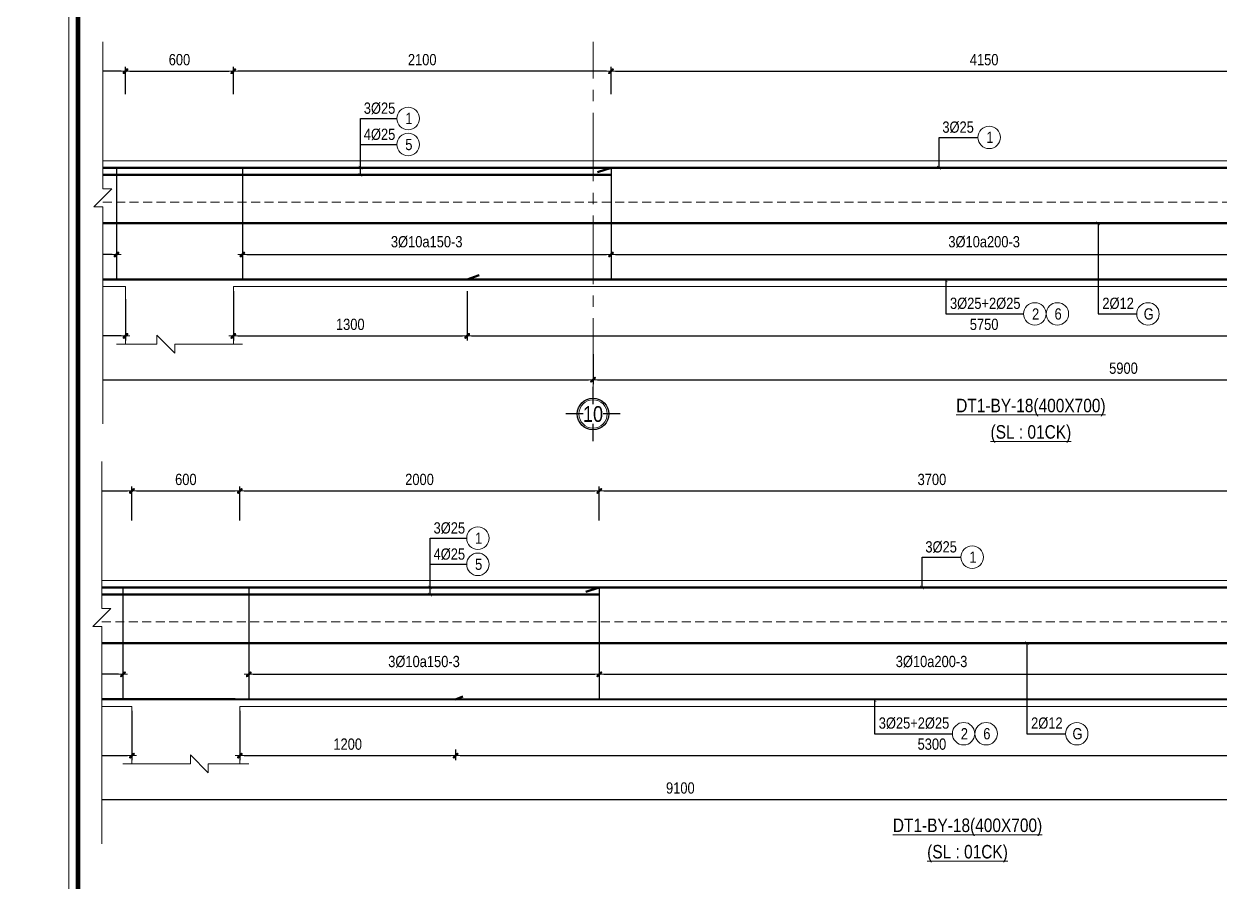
# Model space of a CAD drawing. Header units: millimetres. Extents: x 397144 to 8960116, y 345581 to 674207.
# Drawn here: x 4997399 to 5004051, y 633111 to 637882 of the extents above; entities that cross this region are included whole.
import ezdxf
from ezdxf.enums import TextEntityAlignment as Align
from ezdxf.xclip import XClip

# ---------------------------------------------------------------- set-up
doc = ezdxf.new("R2010")
doc.units = ezdxf.units.MM
doc.header["$XCLIPFRAME"] = 0
doc.header["$PDSIZE"] = -10
doc.linetypes.add('CENTER2', pattern=[28.575, 19.05, -3.175, 3.175, -3.175])
doc.linetypes.add('HIDDEN', pattern=[0.375, 0.25, -0.125])
doc.layers.get('0').update_dxf_attribs({"linetype": 'CONTINUOUS'})
doc.layers.get('Defpoints').update_dxf_attribs({"color": 12, "linetype": 'CONTINUOUS'})
for name, color, linetype, lineweight in [('2', 2, 'CONTINUOUS', 20), ('CDAI', 8, 'CONTINUOUS', 30), ('CTHEP', 2, 'CONTINUOUS', 50), ('DBAO', 3, 'CONTINUOUS', 20), ('DGIONG', 4, 'CONTINUOUS', 13), ('KTH', 150, 'CONTINUOUS', 5), ('Net khuat', 8, 'HIDDEN', 13), ('STICK', 1, 'CONTINUOUS', 9), ('TEXT', 7, 'CONTINUOUS', 15)]:
    doc.layers.add(name, color=color, linetype=linetype, lineweight=lineweight)
doc.layers.add('8', color=8, linetype='CONTINUOUS')
doc.styles.add('HELVECONDENSE', font='VHELVCN_0.TTF')
doc.styles.add('Star-HelCon', font='VHELVCN_0.TTF')
doc.styles.add('TTP-HelCon', font='VHELVCN_0.TTF')
doc.styles.add('VNI-HELVE-CONDENSE', font='VHELVCN_0.TTF')
doc.dimstyles.new('kc-25', dxfattribs={"dimtxt": 62.5, "dimasz": 20, "dimexe": 20, "dimexo": 50, "dimgap": 25, "dimtad": 3, "dimdec": 0, "dimzin": 0, "dimdsep": 46, "dimtxsty": 'VNI-HELVE-CONDENSE', "dimblk": 'DIM', "dimcen": 2.5, "dimclrd": 256, "dimclre": 154, "dimclrt": 7, "dimaunit": 1, "dimadec": 0, "dimazin": 0, "dimtfac": 1, "dimtdec": 0, "dimtix": 1, "dimtmove": 0, "dimatfit": 3, "dimldrblk": 'DOT', "dimfxl": 1, "dimtolj": 1, "dimtzin": 0, "dimarcsym": 0})
doc.dimstyles.new('TTP-25', dxfattribs={"dimscale": 25, "dimtxt": 2.5, "dimasz": 1, "dimexe": 1, "dimexo": 1, "dimgap": 0.09, "dimtad": 0, "dimdec": 4, "dimrnd": 5, "dimzin": 9, "dimdsep": 46, "dimtxsty": 'TTP-HelCon', "dimblk": 'Stick1', "dimcen": 0.09, "dimdle": 1.5, "dimclrd": 256, "dimclre": 256, "dimclrt": 7, "dimadec": 0, "dimazin": 0, "dimtfac": 1, "dimtdec": 4, "dimtmove": 0, "dimatfit": 3, "dimldrblk": '_ArchTick1', "dimfxl": 1, "dimtvp": 1, "dimtolj": 1, "dimtzin": 0, "dimarcsym": 0})

# ---------------------------------------------------------------- blocks, each defined once
blk = doc.blocks.new('Stick1')
at = {"layer": 'STICK'}
h = blk.add_hatch(color=256, dxfattribs=at)
edge = h.paths.add_edge_path()
edge.add_line((0.3, 0.5), (-0.5, -0.3))
edge.add_arc((-0.4, -0.4), 0.141, 135, 315)
edge.add_line((-0.3, -0.5), (0.5, 0.3))
edge.add_arc((0.4, 0.4), 0.141, 315, 495)
blk.add_line((1, 0), (-1, 0), dxfattribs=at)
blk.add_lwpolyline([(0.3, 0.5), (-0.5, -0.3, 1), (-0.3, -0.5), (0.5, 0.3, 1), (0.3, 0.5, 1)], format="xyb", dxfattribs=at)
blk = doc.blocks.new('*D8198')
at = {"layer": 'Defpoints', "color": 0, "transparency": 16777216}
for p in [(5172634.6, 547541.2), (5170635.6, 547352.2), (5172634.6, 547352.2)]:
    blk.add_point(p, dxfattribs=at)
at = {"layer": 'KTH', "lineweight": -2, "transparency": 16777216}
for p, q in [((5170635.6, 547377.2), (5170635.6, 547566.2)), ((5170660.6, 547541.2), (5172609.6, 547541.2)), ((5172634.6, 547377.2), (5172634.6, 547566.2))]:
    blk.add_line(p, q, dxfattribs=at)
at = {"layer": 'KTH', "lineweight": -2, "transparency": 16777216, "xscale": 25, "yscale": 25, "zscale": 25, "rotation": 180}
blk.add_blockref('Stick1', (5170635.6, 547541.2), dxfattribs=at)
at = {"layer": 'KTH', "lineweight": -2, "transparency": 16777216, "xscale": 25, "yscale": 25, "zscale": 25}
blk.add_blockref('Stick1', (5172634.6, 547541.2), dxfattribs=at)
at = {"layer": 'KTH', "color": 7, "transparency": 16777216, "insert": (5171635.1, 547605), "char_height": 62.5, "attachment_point": 5, "style": 'TTP-HelCon'}
blk.add_mtext('\\A1;2000', dxfattribs=at)
blk = doc.blocks.new('_ArchTick1')
at = {"color": 0, "const_width": 3.81}
blk.add_lwpolyline([(-12.7, -12.7), (12.7, 12.7)], dxfattribs=at)
blk = doc.blocks.new('*D8199')
at = {"layer": 'Defpoints', "color": 0, "transparency": 16777216}
for p in [(5168030.6, 546596.2), (5169985.6, 546579.7), (5168030.6, 546522.2)]:
    blk.add_point(p, dxfattribs=at)
at = {"layer": 'KTH', "lineweight": -2, "transparency": 16777216}
for p, q in [((5168030.6, 546571.2), (5168030.6, 546497.2)), ((5169985.6, 546554.7), (5169985.6, 546497.2)), ((5169960.6, 546522.2), (5168055.6, 546522.2))]:
    blk.add_line(p, q, dxfattribs=at)
at = {"layer": 'KTH', "lineweight": -2, "transparency": 16777216, "xscale": 25, "yscale": 25, "zscale": 25, "rotation": 180}
blk.add_blockref('Stick1', (5168030.6, 546522.2), dxfattribs=at)
at = {"layer": 'KTH', "lineweight": -2, "transparency": 16777216, "xscale": 25, "yscale": 25, "zscale": 25}
blk.add_blockref('Stick1', (5169985.6, 546522.2), dxfattribs=at)
at = {"layer": 'KTH', "color": 7, "transparency": 16777216, "insert": (5169008.1, 546592.1), "char_height": 62.5, "attachment_point": 5, "style": 'TTP-HelCon'}
blk.add_mtext('\\A1;3Þ10a150-3', dxfattribs=at)
blk = doc.blocks.new('*D8200')
at = {"layer": 'Defpoints', "color": 0, "transparency": 16777216}
for p in [(5170685.6, 546579.7), (5172634.6, 546596.2), (5172634.6, 546522.2)]:
    blk.add_point(p, dxfattribs=at)
at = {"layer": 'KTH', "lineweight": -2, "transparency": 16777216}
for p, q in [((5170685.6, 546554.7), (5170685.6, 546497.2)), ((5172634.6, 546571.2), (5172634.6, 546497.2)), ((5170710.6, 546522.2), (5172609.6, 546522.2))]:
    blk.add_line(p, q, dxfattribs=at)
at = {"layer": 'KTH', "lineweight": -2, "transparency": 16777216, "xscale": 25, "yscale": 25, "zscale": 25, "rotation": 180}
blk.add_blockref('Stick1', (5170685.6, 546522.2), dxfattribs=at)
at = {"layer": 'KTH', "lineweight": -2, "transparency": 16777216, "xscale": 25, "yscale": 25, "zscale": 25}
blk.add_blockref('Stick1', (5172634.6, 546522.2), dxfattribs=at)
at = {"layer": 'KTH', "color": 7, "transparency": 16777216, "insert": (5171660.1, 546592.1), "char_height": 62.5, "attachment_point": 5, "style": 'TTP-HelCon'}
blk.add_mtext('\\A1;3Þ10a150-3', dxfattribs=at)
blk = doc.blocks.new('DIM')
h = blk.add_hatch(color=1)
h.paths.add_polyline_path([(0.49, 0.29, 1), (0.29, 0.49), (-0.19, 0), (0.19, 0)])
h.paths.add_polyline_path([(0.19, 0), (-0.19, 0), (-0.49, -0.29, 1), (-0.29, -0.49)])
at = {"color": 9}
for p, q in [((-0.19, 0), (-1.5, 0)), ((0.19, 0), (1.5, 0))]:
    blk.add_line(p, q, dxfattribs=at)
at = {"color": 1}
for p, q in [((-0.49, -0.29), (0.29, 0.49)), ((-0.29, -0.49), (0.49, 0.29)), ((-0.19, 0), (0.19, 0))]:
    blk.add_line(p, q, dxfattribs=at)
blk.add_arc((-0.39, -0.39), 0.138, 135, 315, dxfattribs=at)
blk = doc.blocks.new('*D8209')
at = {"layer": 'Defpoints', "color": 0, "transparency": 16777216}
for p in [(5170035.6, 547541.2), (5168034.6, 547352.2), (5170035.6, 547352.2)]:
    blk.add_point(p, dxfattribs=at)
at = {"layer": 'KTH', "lineweight": -2, "transparency": 16777216}
for p, q in [((5168034.6, 547377.2), (5168034.6, 547566.2)), ((5168059.6, 547541.2), (5170010.6, 547541.2)), ((5170035.6, 547377.2), (5170035.6, 547566.2))]:
    blk.add_line(p, q, dxfattribs=at)
at = {"layer": 'KTH', "lineweight": -2, "transparency": 16777216, "xscale": 25, "yscale": 25, "zscale": 25, "rotation": 180}
blk.add_blockref('Stick1', (5168034.6, 547541.2), dxfattribs=at)
at = {"layer": 'KTH', "lineweight": -2, "transparency": 16777216, "xscale": 25, "yscale": 25, "zscale": 25}
blk.add_blockref('Stick1', (5170035.6, 547541.2), dxfattribs=at)
at = {"layer": 'KTH', "color": 7, "transparency": 16777216, "insert": (5169035.1, 547605), "char_height": 62.5, "attachment_point": 5, "style": 'TTP-HelCon'}
blk.add_mtext('\\A1;2000', dxfattribs=at)
blk = doc.blocks.new('*D8212')
at = {"layer": 'Defpoints', "color": 0, "transparency": 16777216}
for p in [(5170635.6, 547541.2), (5170035.6, 547377.2), (5170635.6, 547352.2)]:
    blk.add_point(p, dxfattribs=at)
at = {"layer": 'KTH', "lineweight": -2, "transparency": 16777216}
for p, q in [((5170035.6, 547402.2), (5170035.6, 547566.2)), ((5170060.6, 547541.2), (5170610.6, 547541.2)), ((5170635.6, 547377.2), (5170635.6, 547566.2))]:
    blk.add_line(p, q, dxfattribs=at)
at = {"layer": 'KTH', "lineweight": -2, "transparency": 16777216, "xscale": 25, "yscale": 25, "zscale": 25, "rotation": 180}
blk.add_blockref('Stick1', (5170035.6, 547541.2), dxfattribs=at)
at = {"layer": 'KTH', "lineweight": -2, "transparency": 16777216, "xscale": 25, "yscale": 25, "zscale": 25}
blk.add_blockref('Stick1', (5170635.6, 547541.2), dxfattribs=at)
at = {"layer": 'KTH', "color": 7, "transparency": 16777216, "insert": (5170335.6, 547605), "char_height": 62.5, "attachment_point": 5, "style": 'TTP-HelCon'}
blk.add_mtext('\\A1;600', dxfattribs=at)
blk = doc.blocks.new('*D8215')
at = {"layer": 'Defpoints', "color": 0, "transparency": 16777216}
for p in [(5168635.6, 546343.8), (5170035.6, 546343.8), (5170035.6, 546069.6)]:
    blk.add_point(p, dxfattribs=at)
at = {"layer": 'KTH', "lineweight": -2, "transparency": 16777216}
for p, q in [((5168635.6, 546318.8), (5168635.6, 546044.6)), ((5170035.6, 546318.8), (5170035.6, 546044.6)), ((5168660.6, 546069.6), (5170010.6, 546069.6))]:
    blk.add_line(p, q, dxfattribs=at)
at = {"layer": 'KTH', "lineweight": -2, "transparency": 16777216, "xscale": 25, "yscale": 25, "zscale": 25, "rotation": 180}
blk.add_blockref('Stick1', (5168635.6, 546069.6), dxfattribs=at)
at = {"layer": 'KTH', "lineweight": -2, "transparency": 16777216, "xscale": 25, "yscale": 25, "zscale": 25}
blk.add_blockref('Stick1', (5170035.6, 546069.6), dxfattribs=at)
at = {"layer": 'KTH', "color": 7, "transparency": 16777216, "insert": (5169335.6, 546133.4), "char_height": 62.5, "attachment_point": 5, "style": 'TTP-HelCon'}
blk.add_mtext('\\A1;1400', dxfattribs=at)
blk = doc.blocks.new('*D1235')
at = {"layer": 'Defpoints', "color": 0, "transparency": 16777216}
for p in [(5170635.6, 546343.8), (5171835.6, 546129.5), (5171835.6, 546069.6)]:
    blk.add_point(p, dxfattribs=at)
at = {"layer": 'KTH', "lineweight": -2, "transparency": 16777216}
for p, q in [((5170635.6, 546318.8), (5170635.6, 546044.6)), ((5170660.6, 546069.6), (5171810.6, 546069.6)), ((5171835.6, 546104.5), (5171835.6, 546044.6))]:
    blk.add_line(p, q, dxfattribs=at)
at = {"layer": 'KTH', "lineweight": -2, "transparency": 16777216, "xscale": 25, "yscale": 25, "zscale": 25, "rotation": 180}
blk.add_blockref('Stick1', (5170635.6, 546069.6), dxfattribs=at)
at = {"layer": 'KTH', "lineweight": -2, "transparency": 16777216, "xscale": 25, "yscale": 25, "zscale": 25}
blk.add_blockref('Stick1', (5171835.6, 546069.6), dxfattribs=at)
at = {"layer": 'KTH', "color": 7, "transparency": 16777216, "insert": (5171235.6, 546133.4), "char_height": 62.5, "attachment_point": 5, "style": 'TTP-HelCon'}
blk.add_mtext('\\A1;1200', dxfattribs=at)
blk = doc.blocks.new('*D8226')
at = {"layer": 'Defpoints', "color": 0, "transparency": 16777216}
for p in [(5176334.6, 547541.2), (5172634.6, 547352.2), (5176334.6, 547352.2)]:
    blk.add_point(p, dxfattribs=at)
at = {"layer": 'KTH', "lineweight": -2, "transparency": 16777216}
for p, q in [((5172634.6, 547377.2), (5172634.6, 547566.2)), ((5172659.6, 547541.2), (5176309.6, 547541.2)), ((5176334.6, 547377.2), (5176334.6, 547566.2))]:
    blk.add_line(p, q, dxfattribs=at)
at = {"layer": 'KTH', "lineweight": -2, "transparency": 16777216, "xscale": 25, "yscale": 25, "zscale": 25, "rotation": 180}
blk.add_blockref('Stick1', (5172634.6, 547541.2), dxfattribs=at)
at = {"layer": 'KTH', "lineweight": -2, "transparency": 16777216, "xscale": 25, "yscale": 25, "zscale": 25}
blk.add_blockref('Stick1', (5176334.6, 547541.2), dxfattribs=at)
at = {"layer": 'KTH', "color": 7, "transparency": 16777216, "insert": (5174484.6, 547605), "char_height": 62.5, "attachment_point": 5, "style": 'TTP-HelCon'}
blk.add_mtext('\\A1;3700', dxfattribs=at)
blk = doc.blocks.new('*D8232')
at = {"layer": 'Defpoints', "color": 0, "transparency": 16777216}
for p in [(5172634.6, 546662.3), (5176330.6, 546662.2), (5176330.6, 546522.2)]:
    blk.add_point(p, dxfattribs=at)
at = {"layer": 'KTH', "lineweight": -2, "transparency": 16777216}
for p, q in [((5172634.6, 546637.3), (5172634.6, 546497.2)), ((5176330.6, 546637.2), (5176330.6, 546497.2)), ((5172659.6, 546522.2), (5176305.6, 546522.2))]:
    blk.add_line(p, q, dxfattribs=at)
at = {"layer": 'KTH', "lineweight": -2, "transparency": 16777216, "xscale": 25, "yscale": 25, "zscale": 25, "rotation": 180}
blk.add_blockref('Stick1', (5172634.6, 546522.2), dxfattribs=at)
at = {"layer": 'KTH', "lineweight": -2, "transparency": 16777216, "xscale": 25, "yscale": 25, "zscale": 25}
blk.add_blockref('Stick1', (5176330.6, 546522.2), dxfattribs=at)
at = {"layer": 'KTH', "color": 7, "transparency": 16777216, "insert": (5174482.6, 546592.1), "char_height": 62.5, "attachment_point": 5, "style": 'TTP-HelCon'}
blk.add_mtext('\\A1;3Þ10a200-3', dxfattribs=at)
blk = doc.blocks.new('*D1236')
at = {"layer": 'Defpoints', "color": 0, "transparency": 16777216}
for p in [(5168535.6, 546023.8), (5177635.6, 546023.8), (5177635.6, 545825.8)]:
    blk.add_point(p, dxfattribs=at)
at = {"layer": 'KTH', "lineweight": -2, "transparency": 16777216}
for p, q in [((5168535.6, 545998.8), (5168535.6, 545800.8)), ((5177635.6, 545998.8), (5177635.6, 545800.8)), ((5168560.6, 545825.8), (5177610.6, 545825.8))]:
    blk.add_line(p, q, dxfattribs=at)
at = {"layer": 'KTH', "lineweight": -2, "transparency": 16777216, "xscale": 25, "yscale": 25, "zscale": 25, "rotation": 180}
blk.add_blockref('Stick1', (5168535.6, 545825.8), dxfattribs=at)
at = {"layer": 'KTH', "lineweight": -2, "transparency": 16777216, "xscale": 25, "yscale": 25, "zscale": 25}
blk.add_blockref('Stick1', (5177635.6, 545825.8), dxfattribs=at)
at = {"layer": 'KTH', "color": 7, "transparency": 16777216, "insert": (5173085.6, 545889.6), "char_height": 62.5, "attachment_point": 5, "style": 'TTP-HelCon'}
blk.add_mtext('\\A1;9100', dxfattribs=at)
blk = doc.blocks.new('*D8241')
at = {"layer": 'Defpoints', "color": 0, "transparency": 16777216}
for p in [(5171835.6, 546129.5), (5177133.6, 546104.5), (5177133.6, 546069.6)]:
    blk.add_point(p, dxfattribs=at)
at = {"layer": 'KTH', "lineweight": -2, "transparency": 16777216}
for p, q in [((5171835.6, 546104.5), (5171835.6, 546044.6)), ((5171860.6, 546069.6), (5177108.6, 546069.6)), ((5177133.6, 546079.5), (5177133.6, 546044.6))]:
    blk.add_line(p, q, dxfattribs=at)
at = {"layer": 'KTH', "lineweight": -2, "transparency": 16777216, "xscale": 25, "yscale": 25, "zscale": 25, "rotation": 180}
blk.add_blockref('Stick1', (5171835.6, 546069.6), dxfattribs=at)
at = {"layer": 'KTH', "lineweight": -2, "transparency": 16777216, "xscale": 25, "yscale": 25, "zscale": 25}
blk.add_blockref('Stick1', (5177133.6, 546069.6), dxfattribs=at)
at = {"layer": 'KTH', "color": 7, "transparency": 16777216, "insert": (5174484.6, 546133.4), "char_height": 62.5, "attachment_point": 5, "style": 'TTP-HelCon'}
blk.add_mtext('\\A1;5300', dxfattribs=at)
blk = doc.blocks.new('*D8250')
at = {"layer": 'Defpoints', "color": 0, "transparency": 16777216}
for p in [(5151835.6, 546662.3), (5153785.6, 546579.7), (5151835.6, 546522.3)]:
    blk.add_point(p, dxfattribs=at)
at = {"layer": 'KTH', "lineweight": -2, "transparency": 16777216}
for p, q in [((5151835.6, 546637.3), (5151835.6, 546497.3)), ((5153785.6, 546554.7), (5153785.6, 546497.3)), ((5153760.6, 546522.3), (5151860.6, 546522.3))]:
    blk.add_line(p, q, dxfattribs=at)
at = {"layer": 'KTH', "lineweight": -2, "transparency": 16777216, "xscale": 25, "yscale": 25, "zscale": 25, "rotation": 180}
blk.add_blockref('Stick1', (5151835.6, 546522.3), dxfattribs=at)
at = {"layer": 'KTH', "lineweight": -2, "transparency": 16777216, "xscale": 25, "yscale": 25, "zscale": 25}
blk.add_blockref('Stick1', (5153785.6, 546522.3), dxfattribs=at)
at = {"layer": 'KTH', "color": 7, "transparency": 16777216, "insert": (5152810.6, 546592.2), "char_height": 62.5, "attachment_point": 5, "style": 'TTP-HelCon'}
blk.add_mtext('\\A1;3Þ10a150-3', dxfattribs=at)
blk = doc.blocks.new('*D8251')
at = {"layer": 'Defpoints', "color": 0, "transparency": 16777216}
for p in [(5156535.6, 546662.3), (5154485.6, 546579.7), (5156535.6, 546522.3)]:
    blk.add_point(p, dxfattribs=at)
at = {"layer": 'KTH', "lineweight": -2, "transparency": 16777216}
for p, q in [((5156535.6, 546637.3), (5156535.6, 546497.3)), ((5154485.6, 546554.7), (5154485.6, 546497.3)), ((5154510.6, 546522.3), (5156510.6, 546522.3))]:
    blk.add_line(p, q, dxfattribs=at)
at = {"layer": 'KTH', "lineweight": -2, "transparency": 16777216, "xscale": 25, "yscale": 25, "zscale": 25, "rotation": 180}
blk.add_blockref('Stick1', (5154485.6, 546522.3), dxfattribs=at)
at = {"layer": 'KTH', "lineweight": -2, "transparency": 16777216, "xscale": 25, "yscale": 25, "zscale": 25}
blk.add_blockref('Stick1', (5156535.6, 546522.3), dxfattribs=at)
at = {"layer": 'KTH', "color": 7, "transparency": 16777216, "insert": (5155510.6, 546592.2), "char_height": 62.5, "attachment_point": 5, "style": 'TTP-HelCon'}
blk.add_mtext('\\A1;3Þ10a150-3', dxfattribs=at)
blk = doc.blocks.new('*D8252')
at = {"layer": 'Defpoints', "color": 0, "transparency": 16777216}
for p in [(5154435.6, 547541.2), (5154435.6, 547388.1), (5156535.6, 547388.1)]:
    blk.add_point(p, dxfattribs=at)
at = {"layer": 'KTH', "lineweight": -2, "transparency": 16777216}
for p, q in [((5154435.6, 547413.1), (5154435.6, 547566.2)), ((5156510.6, 547541.2), (5154460.6, 547541.2)), ((5156535.6, 547413.1), (5156535.6, 547566.2))]:
    blk.add_line(p, q, dxfattribs=at)
at = {"layer": 'KTH', "lineweight": -2, "transparency": 16777216, "xscale": 25, "yscale": 25, "zscale": 25, "rotation": 180}
blk.add_blockref('Stick1', (5154435.6, 547541.2), dxfattribs=at)
at = {"layer": 'KTH', "lineweight": -2, "transparency": 16777216, "xscale": 25, "yscale": 25, "zscale": 25}
blk.add_blockref('Stick1', (5156535.6, 547541.2), dxfattribs=at)
at = {"layer": 'KTH', "color": 7, "transparency": 16777216, "insert": (5155485.6, 547605.1), "char_height": 62.5, "attachment_point": 5, "style": 'TTP-HelCon'}
blk.add_mtext('\\A1;2100', dxfattribs=at)
blk = doc.blocks.new('*D8253')
at = {"layer": 'Defpoints', "color": 0, "transparency": 16777216}
for p in [(5154435.6, 547541.2), (5153835.6, 547388.1), (5154435.6, 547388.1)]:
    blk.add_point(p, dxfattribs=at)
at = {"layer": 'KTH', "lineweight": -2, "transparency": 16777216}
for p, q in [((5153835.6, 547413.1), (5153835.6, 547566.2)), ((5153860.6, 547541.2), (5154410.6, 547541.2)), ((5154435.6, 547413.1), (5154435.6, 547566.2))]:
    blk.add_line(p, q, dxfattribs=at)
at = {"layer": 'KTH', "lineweight": -2, "transparency": 16777216, "xscale": 25, "yscale": 25, "zscale": 25, "rotation": 180}
blk.add_blockref('Stick1', (5153835.6, 547541.2), dxfattribs=at)
at = {"layer": 'KTH', "lineweight": -2, "transparency": 16777216, "xscale": 25, "yscale": 25, "zscale": 25}
blk.add_blockref('Stick1', (5154435.6, 547541.2), dxfattribs=at)
at = {"layer": 'KTH', "color": 7, "transparency": 16777216, "insert": (5154135.6, 547605.1), "char_height": 62.5, "attachment_point": 5, "style": 'TTP-HelCon'}
blk.add_mtext('\\A1;600', dxfattribs=at)
blk = doc.blocks.new('*D8254')
at = {"layer": 'Defpoints', "color": 0, "transparency": 16777216}
for p in [(5154435.6, 546343.8), (5155735.6, 546343.8), (5155735.6, 546069.6)]:
    blk.add_point(p, dxfattribs=at)
at = {"layer": 'KTH', "lineweight": -2, "transparency": 16777216}
for p, q in [((5154435.6, 546318.8), (5154435.6, 546044.6)), ((5155735.6, 546318.8), (5155735.6, 546044.6)), ((5154460.6, 546069.6), (5155710.6, 546069.6))]:
    blk.add_line(p, q, dxfattribs=at)
at = {"layer": 'KTH', "lineweight": -2, "transparency": 16777216, "xscale": 25, "yscale": 25, "zscale": 25, "rotation": 180}
blk.add_blockref('Stick1', (5154435.6, 546069.6), dxfattribs=at)
at = {"layer": 'KTH', "lineweight": -2, "transparency": 16777216, "xscale": 25, "yscale": 25, "zscale": 25}
blk.add_blockref('Stick1', (5155735.6, 546069.6), dxfattribs=at)
at = {"layer": 'KTH', "color": 7, "transparency": 16777216, "insert": (5155085.6, 546133.4), "char_height": 62.5, "attachment_point": 5, "style": 'TTP-HelCon'}
blk.add_mtext('\\A1;1300', dxfattribs=at)
blk = doc.blocks.new('*D8255')
at = {"layer": 'Defpoints', "color": 0, "transparency": 16777216}
for p in [(5152535.6, 546318.4), (5153835.6, 546298.1), (5152535.6, 546069.6)]:
    blk.add_point(p, dxfattribs=at)
at = {"layer": 'KTH', "lineweight": -2, "transparency": 16777216}
for p, q in [((5152535.6, 546293.4), (5152535.6, 546044.6)), ((5153835.6, 546273.1), (5153835.6, 546044.6)), ((5153810.6, 546069.6), (5152560.6, 546069.6))]:
    blk.add_line(p, q, dxfattribs=at)
at = {"layer": 'KTH', "lineweight": -2, "transparency": 16777216, "xscale": 25, "yscale": 25, "zscale": 25, "rotation": 180}
blk.add_blockref('Stick1', (5152535.6, 546069.6), dxfattribs=at)
at = {"layer": 'KTH', "lineweight": -2, "transparency": 16777216, "xscale": 25, "yscale": 25, "zscale": 25}
blk.add_blockref('Stick1', (5153835.6, 546069.6), dxfattribs=at)
at = {"layer": 'KTH', "color": 7, "transparency": 16777216, "insert": (5153185.6, 546133.4), "char_height": 62.5, "attachment_point": 5, "style": 'TTP-HelCon'}
blk.add_mtext('\\A1;1300', dxfattribs=at)
blk = doc.blocks.new('*D8256')
at = {"layer": 'Defpoints', "color": 0, "transparency": 16777216}
for p in [(5151835.6, 547541.2), (5151835.6, 547377.2), (5153835.6, 547388.1)]:
    blk.add_point(p, dxfattribs=at)
at = {"layer": 'KTH', "lineweight": -2, "transparency": 16777216}
for p, q in [((5151835.6, 547402.2), (5151835.6, 547566.2)), ((5153810.6, 547541.2), (5151860.6, 547541.2)), ((5153835.6, 547413.1), (5153835.6, 547566.2))]:
    blk.add_line(p, q, dxfattribs=at)
at = {"layer": 'KTH', "lineweight": -2, "transparency": 16777216, "xscale": 25, "yscale": 25, "zscale": 25, "rotation": 180}
blk.add_blockref('Stick1', (5151835.6, 547541.2), dxfattribs=at)
at = {"layer": 'KTH', "lineweight": -2, "transparency": 16777216, "xscale": 25, "yscale": 25, "zscale": 25}
blk.add_blockref('Stick1', (5153835.6, 547541.2), dxfattribs=at)
at = {"layer": 'KTH', "color": 7, "transparency": 16777216, "insert": (5152835.6, 547605.1), "char_height": 62.5, "attachment_point": 5, "style": 'TTP-HelCon'}
blk.add_mtext('\\A1;2000', dxfattribs=at)
blk = doc.blocks.new('dau truc')
blk.add_circle((0, 0), 180)
at = {"layer": '8'}
for p, q in [((0, 127), (0, 345)), ((-127, 0), (-345, 0)), ((345, 0), (127, 0)), ((0, -345), (0, -127))]:
    blk.add_line(p, q, dxfattribs=at)
blk.add_circle((0, 0), 200, dxfattribs=at)
at = {"layer": 'TEXT', "style": 'HELVECONDENSE'}
blk.add_attdef('A', text='', height=233, dxfattribs=at).set_placement((0, 0), align=Align.MIDDLE)
blk = doc.blocks.new('*D1239')
at = {"layer": 'Defpoints', "color": 0, "transparency": 16777216}
for p in [(5156435.6, 545993.5), (5162335.6, 545983.8), (5162335.6, 545825.9)]:
    blk.add_point(p, dxfattribs=at)
at = {"layer": 'KTH', "lineweight": -2, "transparency": 16777216}
for p, q in [((5156435.6, 545968.5), (5156435.6, 545800.9)), ((5162335.6, 545958.8), (5162335.6, 545800.9)), ((5156460.6, 545825.9), (5162310.6, 545825.9))]:
    blk.add_line(p, q, dxfattribs=at)
at = {"layer": 'KTH', "lineweight": -2, "transparency": 16777216, "xscale": 25, "yscale": 25, "zscale": 25, "rotation": 180}
blk.add_blockref('Stick1', (5156435.6, 545825.9), dxfattribs=at)
at = {"layer": 'KTH', "lineweight": -2, "transparency": 16777216, "xscale": 25, "yscale": 25, "zscale": 25}
blk.add_blockref('Stick1', (5162335.6, 545825.9), dxfattribs=at)
at = {"layer": 'KTH', "color": 7, "transparency": 16777216, "insert": (5159385.6, 545889.7), "char_height": 62.5, "attachment_point": 5, "style": 'TTP-HelCon'}
blk.add_mtext('\\A1;5900', dxfattribs=at)
blk = doc.blocks.new('*D8268')
at = {"layer": 'Defpoints', "color": 0, "transparency": 16777216}
for p in [(5160685.6, 547541.2), (5156535.6, 547388.1), (5160685.6, 547377.2)]:
    blk.add_point(p, dxfattribs=at)
at = {"layer": 'KTH', "lineweight": -2, "transparency": 16777216}
for p, q in [((5156535.6, 547413.1), (5156535.6, 547566.2)), ((5156560.6, 547541.2), (5160660.6, 547541.2)), ((5160685.6, 547402.2), (5160685.6, 547566.2))]:
    blk.add_line(p, q, dxfattribs=at)
at = {"layer": 'KTH', "lineweight": -2, "transparency": 16777216, "xscale": 25, "yscale": 25, "zscale": 25, "rotation": 180}
blk.add_blockref('Stick1', (5156535.6, 547541.2), dxfattribs=at)
at = {"layer": 'KTH', "lineweight": -2, "transparency": 16777216, "xscale": 25, "yscale": 25, "zscale": 25}
blk.add_blockref('Stick1', (5160685.6, 547541.2), dxfattribs=at)
at = {"layer": 'KTH', "color": 7, "transparency": 16777216, "insert": (5158610.6, 547605.1), "char_height": 62.5, "attachment_point": 5, "style": 'TTP-HelCon'}
blk.add_mtext('\\A1;4150', dxfattribs=at)
blk = doc.blocks.new('*D8269')
at = {"layer": 'Defpoints', "color": 0, "transparency": 16777216}
for p in [(5160685.6, 546693.8), (5156535.6, 546662.3), (5160685.6, 546522.2)]:
    blk.add_point(p, dxfattribs=at)
at = {"layer": 'KTH', "lineweight": -2, "transparency": 16777216}
for p, q in [((5160685.6, 546668.8), (5160685.6, 546497.2)), ((5156535.6, 546637.3), (5156535.6, 546497.2)), ((5156560.6, 546522.2), (5160660.6, 546522.2))]:
    blk.add_line(p, q, dxfattribs=at)
at = {"layer": 'KTH', "lineweight": -2, "transparency": 16777216, "xscale": 25, "yscale": 25, "zscale": 25, "rotation": 180}
blk.add_blockref('Stick1', (5156535.6, 546522.2), dxfattribs=at)
at = {"layer": 'KTH', "lineweight": -2, "transparency": 16777216, "xscale": 25, "yscale": 25, "zscale": 25}
blk.add_blockref('Stick1', (5160685.6, 546522.2), dxfattribs=at)
at = {"layer": 'KTH', "color": 7, "transparency": 16777216, "insert": (5158610.6, 546592.1), "char_height": 62.5, "attachment_point": 5, "style": 'TTP-HelCon'}
blk.add_mtext('\\A1;3Þ10a200-3', dxfattribs=at)
blk = doc.blocks.new('*D8272')
at = {"layer": 'Defpoints', "color": 0, "transparency": 16777216}
for p in [(5155735.6, 546343.8), (5161485.6, 546223.9), (5161485.6, 546069.6)]:
    blk.add_point(p, dxfattribs=at)
at = {"layer": 'KTH', "lineweight": -2, "transparency": 16777216}
for p, q in [((5155735.6, 546318.8), (5155735.6, 546044.6)), ((5161485.6, 546198.9), (5161485.6, 546044.6)), ((5155760.6, 546069.6), (5161460.6, 546069.6))]:
    blk.add_line(p, q, dxfattribs=at)
at = {"layer": 'KTH', "lineweight": -2, "transparency": 16777216, "xscale": 25, "yscale": 25, "zscale": 25, "rotation": 180}
blk.add_blockref('Stick1', (5155735.6, 546069.6), dxfattribs=at)
at = {"layer": 'KTH', "lineweight": -2, "transparency": 16777216, "xscale": 25, "yscale": 25, "zscale": 25}
blk.add_blockref('Stick1', (5161485.6, 546069.6), dxfattribs=at)
at = {"layer": 'KTH', "color": 7, "transparency": 16777216, "insert": (5158610.6, 546133.4), "char_height": 62.5, "attachment_point": 5, "style": 'TTP-HelCon'}
blk.add_mtext('\\A1;5750', dxfattribs=at)
blk = doc.blocks.new('*D8291')
at = {"layer": 'Defpoints', "color": 0, "transparency": 16777216}
for p in [(5146435.6, 545978.5), (5156435.6, 545968.5), (5156435.6, 545825.9)]:
    blk.add_point(p, dxfattribs=at)
at = {"layer": 'KTH', "lineweight": -2, "transparency": 16777216}
for p, q in [((5146435.6, 545953.5), (5146435.6, 545800.9)), ((5156435.6, 545943.5), (5156435.6, 545800.9)), ((5146460.6, 545825.9), (5156410.6, 545825.9))]:
    blk.add_line(p, q, dxfattribs=at)
at = {"layer": 'KTH', "lineweight": -2, "transparency": 16777216, "xscale": 25, "yscale": 25, "zscale": 25, "rotation": 180}
blk.add_blockref('Stick1', (5146435.6, 545825.9), dxfattribs=at)
at = {"layer": 'KTH', "lineweight": -2, "transparency": 16777216, "xscale": 25, "yscale": 25, "zscale": 25}
blk.add_blockref('Stick1', (5156435.6, 545825.9), dxfattribs=at)
at = {"layer": 'KTH', "color": 7, "transparency": 16777216, "insert": (5151435.6, 545889.7), "char_height": 62.5, "attachment_point": 5, "style": 'TTP-HelCon'}
blk.add_mtext('\\A1;10500', dxfattribs=at)
blk = doc.blocks.new('CHG_XX_Khung ten')
blk.add_lwpolyline([(15, 579), (826, 579), (826, 15), (15, 15)], close=True)
at = {"color": 4, "linetype": 'Continuous', "const_width": 1}
blk.add_lwpolyline([(17, 577), (824, 577), (824, 17), (17, 17)], close=True, dxfattribs=at)
blk = doc.blocks.new('BY-18')
at = {"layer": 'CDAI', "ltscale": 52.5}
for p, q in [((5153785.59357, 547008.83872), (5153785.59357, 546382.82835)), ((5154485.59097, 547008.83489), (5154485.59097, 546382.81876)), ((5156535.59097, 547008.83489), (5156535.59097, 546382.81407)), ((5169985.59357, 547008.76659), (5169985.59357, 546382.7908)), ((5170685.59496, 547008.76276), (5170685.59496, 546378.76276)), ((5172634.59496, 547008.76276), (5172634.59496, 546378.76276))]:
    blk.add_line(p, q, dxfattribs=at)
at = {"layer": 'CTHEP'}
for p, q in [((5156460.59097, 546979.83489), (5156535.59097, 547004.83489)), ((5172559.59496, 546979.76276), (5172634.59496, 547004.76276)), ((5151835.63305, 546964.82556), (5156535.59097, 546964.81392)), ((5168034.63305, 546964.82556), (5172634.59496, 546964.82556)), ((5138019.31863, 546695.82682), (5214372.22878, 546695.77869)), ((5155735.59097, 546382.83809), (5155802.50732, 546408.13761)), ((5171835.59496, 546382.78538), (5171875.09396, 546398.47725))]:
    blk.add_line(p, q, dxfattribs=at)
for points in [[(5214555.59356, 546376.57918), (5214555.59356, 547004.7664), (5137865.59357, 547004.84194)], [(5153373.34267, 546382.82784), (5162804.59965, 546382.82083), (5163384.46139, 546382.81892), (5170035.59357, 546382.79064), (5170609.63908, 546382.78875), (5214493.76072, 546382.7666), (5214493.76072, 546905.64212)], [(5146010.27951, 546382.83524), (5154137.20177, 546382.82805)]]:
    blk.add_lwpolyline(points, dxfattribs=at)
at = {"layer": 'DBAO'}
for points in [[(5214185.59439, 547367.8332), (5214185.594, 547043.7211), (5170183.49982, 547043.76555)], [(5162910.95484, 547043.68418), (5137835.59357, 547043.85344), (5137835.59357, 546343.84194), (5137835.59357, 546343.84194), (5137835.59357, 546023.84194)], [(5162910.95485, 547043.99838), (5170183.49982, 547043.76281)], [(5146235.59097, 546023.83872), (5146235.59097, 546343.83256), (5153835.59357, 546343.82281), (5153835.59357, 546023.83872)], [(5154435.59097, 546023.83872), (5154435.59097, 546343.83872)], [(5154435.59097, 546343.82209), (5162785.59357, 546343.81204)], [(5163385.59097, 546023.83489), (5163385.59097, 546343.80908), (5170035.59357, 546343.76659), (5170035.59357, 546023.76659)], [(5170635.59496, 546343.76276), (5178335.59357, 546343.753)], [(5170635.59496, 546023.76276), (5170635.59496, 546343.76276)]]:
    blk.add_lwpolyline(points, dxfattribs=at)
at = {"layer": 'DGIONG'}
for points in [[(5153785.59357, 546023.83872), (5154010.59357, 546023.83872), (5154010.59357, 546073.83872), (5154110.59357, 545973.83872), (5154110.59357, 546023.83872), (5154485.59097, 546023.83489)], [(5169985.59357, 546023.76659), (5170360.59496, 546023.76276), (5170360.59496, 546073.76276), (5170460.59496, 545973.76276), (5170460.59496, 546023.76276), (5170685.59496, 546023.76276)]]:
    blk.add_lwpolyline(points, dxfattribs=at)
for centre in [(5155407.29015, 547278.64311), (5171959.78843, 547278.64311), (5158638.38671, 547173.35105), (5174708.37773, 547173.35105), (5155407.29015, 547133.34411), (5171959.78843, 547133.34411), (5158892.83298, 546191.79768), (5159017.83298, 546191.79768), (5159521.82881, 546191.75305), (5174661.0214, 546191.79768), (5174786.0214, 546191.79768), (5175290.01723, 546191.75305)]:
    blk.add_circle(centre, 62.5, dxfattribs=at)
at = {"layer": 'Net khuat', "linetype": 'CENTER2', "ltscale": 20}
blk.add_line((5156435.59357, 545786.34494), (5156435.59357, 547791.68758), dxfattribs=at)
at = {"layer": 'Net khuat', "ltscale": 200}
blk.add_lwpolyline([(5137835.59357, 546343.84194), (5137835.59357, 546343.84194), (5138435.59357, 546343.84194), (5138435.59357, 546813.84194), (5214585.59357, 546813.84194)], dxfattribs=at)
at = {"layer": '2', "ltscale": 300}
ref = blk.add_blockref('dau truc', (5156435.59357, 545635.4804), dxfattribs=dict(at, xscale=0.4367131292819977, yscale=0.4367131292819977, zscale=0.4367131292819977))
ref.add_attrib('A', '10', dxfattribs={"layer": 'TEXT', "height": 87.5, "style": 'HELVECONDENSE'}).set_placement((5156435.59357, 545635.4804), align=Align.MIDDLE)
at = {"layer": 'TEXT', "style": 'TTP-HelCon'}
for s, p in [('3Þ25', (5155160.7801, 547304.49606)), ('3Þ25', (5171713.27838, 547304.49606)), ('4Þ25', (5155160.7801, 547159.19705)), ('3Þ25', (5158378.26282, 547199.204, 0)), ('4Þ25', (5171713.27838, 547159.19705)), ('3Þ25', (5174448.25385, 547199.204, 0)), ('3Þ25+2Þ25', (5158420.75585, 546219.69474, 0)), ('2Þ12', (5159268.02095, 546219.65011, 0)), ('3Þ25+2Þ25', (5174188.94427, 546219.69474, 0)), ('2Þ12', (5175036.20937, 546219.65011, 0))]:
    blk.add_text(s, height=62.5, dxfattribs=at).set_placement(p)
at = {"layer": 'TEXT', "style": 'Star-HelCon'}
for s, p in [('1', (5155411.45682, 547278.64311)), ('1', (5171963.9551, 547278.64311)), ('1', (5158642.55337, 547173.35105)), ('1', (5174712.5444, 547173.35105)), ('5', (5155411.45682, 547133.34411)), ('5', (5171963.9551, 547133.34411)), ('2', (5158896.99965, 546191.79768)), ('6', (5159021.99965, 546191.79768)), ('G', (5159525.99548, 546191.75305)), ('2', (5174665.18807, 546191.79768)), ('6', (5174790.18807, 546191.79768)), ('G', (5175294.1839, 546191.75305))]:
    blk.add_text(s, height=62.5, dxfattribs=at).set_placement(p, align=Align.MIDDLE)
at = {"layer": 'TEXT', "style": 'TTP-HelCon'}
for s, p in [('%%UDT1-BY-18(400X700)', (5158870.67067, 545645.14956)), ('%%UDT1-BY-18(400X700)', (5174682.59477, 545645.14956)), ('%%U(SL : 01CK)', (5158870.67067, 545498.25497)), ('%%U(SL : 01CK)', (5174682.59477, 545498.25497))]:
    blk.add_text(s, height=75, dxfattribs=at).set_placement(p, align=Align.CENTER)
at = {"layer": 'KTH'}
for base, p1, p2, picture, middle in [((5151835.59357, 547541.23306), (5153835.59357, 547388.13634), (5151835.59357, 547377.23306), '*D8256', (5152835.59357, 547605.0664)), ((5154435.59097, 547541.23306), (5153835.59357, 547388.13634), (5154435.59097, 547388.13634), '*D8253', (5154135.59227, 547605.0664)), ((5170035.59357, 547541.16093), (5168034.59357, 547352.1571), (5170035.59357, 547352.1571), '*D8209', (5169035.09357, 547604.99426)), ((5170635.59496, 547541.16093), (5170035.59357, 547377.1571), (5170635.59496, 547352.1571), '*D8212', (5170335.59427, 547604.99426)), ((5172634.59496, 547541.1571), (5170635.59496, 547352.1571), (5172634.59496, 547352.1571), '*D8198', (5171635.09496, 547604.99043)), ((5176334.59357, 547541.1571), (5172634.59496, 547352.1571), (5176334.59357, 547352.1571), '*D8226', (5174484.59427, 547604.99043)), ((5152535.59357, 546069.57689), (5153835.59357, 546298.09759), (5152535.59357, 546318.4355), '*D8255', (5153185.59357, 546133.41022)), ((5177635.59357, 545825.78166), (5168535.59357, 546023.76467), (5177635.59357, 546023.76467), '*D1236', (5173085.59357, 545889.615))]:
    dim = blk.add_linear_dim(base=base, p1=p1, p2=p2, angle=180, dimstyle='TTP-25', override={"dimtmove": 1}, dxfattribs=at)
    dim.commit()
    dim.dimension.update_dxf_attribs({"geometry": picture, "text_midpoint": middle})
for base, p1, p2, picture, middle in [((5154435.59097, 547541.22923), (5156535.59097, 547388.13634), (5154435.59097, 547388.13634), '*D8252', (5155485.59097, 547605.06256)), ((5160685.59357, 547541.22923), (5156535.59097, 547388.13634), (5160685.59357, 547377.23306), '*D8268', (5158610.59227, 547605.06256)), ((5155735.59097, 546069.57689), (5154435.59097, 546343.80908), (5155735.59097, 546343.79474), '*D8254', (5155085.59097, 546133.41022)), ((5161485.59357, 546069.57689), (5155735.59097, 546343.79474), (5161485.59357, 546223.87179), '*D8272', (5158610.59227, 546133.41022)), ((5170035.59357, 546069.57689), (5168635.59357, 546343.80908), (5170035.59357, 546343.79474), '*D8215', (5169335.59357, 546133.41022)), ((5171835.59496, 546069.57689), (5170635.59496, 546343.76276), (5171835.59496, 546129.52806), '*D1235', (5171235.59496, 546133.41022)), ((5177133.59357, 546069.57689), (5171835.59496, 546129.52806), (5177133.59357, 546104.52806), '*D8241', (5174484.59427, 546133.41022)), ((5162335.59357, 545825.86085), (5156435.59357, 545993.47484), (5162335.59357, 545983.81911), '*D1239', (5159385.59357, 545889.69419))]:
    dim = blk.add_linear_dim(base=base, p1=p1, p2=p2, dimstyle='TTP-25', override={"dimtmove": 1}, dxfattribs=at)
    dim.commit()
    dim.dimension.update_dxf_attribs({"geometry": picture, "text_midpoint": middle})
for base, p1, p2, text, picture, middle in [((5160685.59357, 546522.18718), (5156535.59097, 546662.27571), (5160685.59357, 546693.83872), '3Þ10a200-3', '*D8269', (5158610.59227, 546592.10384)), ((5156535.59097, 546522.26253), (5154485.59097, 546579.73588), (5156535.59097, 546662.27571), '3Þ10a150-3', '*D8251', (5155510.59097, 546592.1792)), ((5172634.59496, 546522.19423), (5170685.59497, 546579.66758), (5172634.59496, 546596.19424), '3Þ10a150-3', '*D8200', (5171660.09497, 546592.1109)), ((5176330.59357, 546522.18718), (5172634.59496, 546662.27571), (5176330.59357, 546662.20741), '3Þ10a200-3', '*D8232', (5174482.59427, 546592.10384)), ((5156435.59357, 545825.86085), (5146435.59357, 545978.50994), (5156435.59357, 545968.47484), '10500', '*D8291', (5151435.59357, 545889.69419))]:
    dim = blk.add_linear_dim(base=base, p1=p1, p2=p2, text=text, dimstyle='TTP-25', override={"dimtmove": 1}, dxfattribs=at)
    dim.commit()
    dim.dimension.update_dxf_attribs({"geometry": picture, "text_midpoint": middle})
for base, p1, p2, picture, middle in [((5151835.59357, 546522.26253), (5153785.59357, 546579.73588), (5151835.59357, 546662.27571), '*D8250', (5152810.59357, 546592.1792)), ((5168030.59357, 546522.19423), (5169985.59357, 546579.66758), (5168030.59357, 546596.19424), '*D8199', (5169008.09357, 546592.1109))]:
    dim = blk.add_linear_dim(base=base, p1=p1, p2=p2, angle=180, text='3Þ10a150-3', dimstyle='TTP-25', override={"dimtmove": 1}, dxfattribs=at)
    dim.commit()
    dim.dimension.update_dxf_attribs({"geometry": picture, "text_midpoint": middle})
at = {"layer": 'DGIONG'}
for points in [[(5155142.26833, 547004.835), (5155142.26807, 547278.64311), (5155344.79015, 547278.64311)], [(5171694.76661, 547004.835), (5171694.76635, 547278.64311), (5171897.28843, 547278.64311)], [(5155142.26798, 546964.835), (5155142.26772, 547133.34411), (5155344.7898, 547133.34411)], [(5158359.75105, 547004.84194), (5158359.75079, 547173.35105), (5158575.88671, 547173.35105)], [(5171694.76626, 546964.835), (5171694.766, 547133.34411), (5171897.28808, 547133.34411)], [(5174429.74208, 547004.84194), (5174429.74181, 547173.35105), (5174645.87773, 547173.35105)], [(5159245.01077, 546695.79762), (5159245.00892, 546191.75305), (5159459.32881, 546191.75305)], [(5175013.19919, 546695.79762), (5175013.19733, 546191.75305), (5175227.51723, 546191.75305)], [(5158397.74408, 546378.84194), (5158397.74382, 546191.79768), (5158830.33298, 546191.79768)], [(5174165.9325, 546378.84194), (5174165.93224, 546191.79768), (5174598.5214, 546191.79768)]]:
    blk.add_leader(points, dimstyle='kc-25', override={"dimtad": 0, "dimldrblk": 'ArchTick', "dimfxl": 100, "dimarcsym": 1}, dxfattribs=at)

msp = doc.modelspace()

# ---------------------------------------------------------------- linework, layer by layer
at = {"layer": 'CDAI', "ltscale": 0.8}
msp.add_lwpolyline([(4997699.5516, 640257.66181), (5015069.15702, 640257.66181), (5015069.15702, 625739.78265), (4997699.5516, 625739.78265)], close=True, dxfattribs=at)
at = {"layer": 'DGIONG'}
for points in [[(4997836.61149, 637782.05452), (4997836.61149, 636965.55615), (4997886.61149, 636965.55615), (4997786.61149, 636865.55615), (4997836.61149, 636865.55615), (4997836.61149, 635657.86403)], [(4997831.97042, 635448.39869), (4997831.97042, 634631.90033), (4997881.97042, 634631.90033), (4997781.97042, 634531.90033), (4997831.97042, 634531.90033), (4997831.97042, 633324.20821)]]:
    msp.add_lwpolyline(points, dxfattribs=at)

# ---------------------------------------------------------------- block references
at = {"layer": 'CDAI'}
ref = msp.add_blockref('BY-18', (-155872.1137, 90077.61956), dxfattribs=at)
XClip(ref).set_block_clipping_path([(5153708.7251871489, 545383.9149521468), (5170810.3260711264, 547704.4349580166)])
ref = msp.add_blockref('BY-18', (-172036.49636, 87743.96374), dxfattribs=at)
XClip(ref).set_block_clipping_path([(5169868.4667824525, 545261.8675704836), (5186892.9658122761, 547704.4349580166)])

# ---------------------------------------------------------------- next in the draw order: block references
at = {"layer": 'KTH', "ltscale": 0.8, "xscale": 25.92478421702978, "yscale": 25.92478421702978, "zscale": 25.92478421702978}
msp.add_blockref('CHG_XX_Khung ten', (4997258.83027, 625299.06132), dxfattribs=at)

doc.saveas('drawing.dxf')
